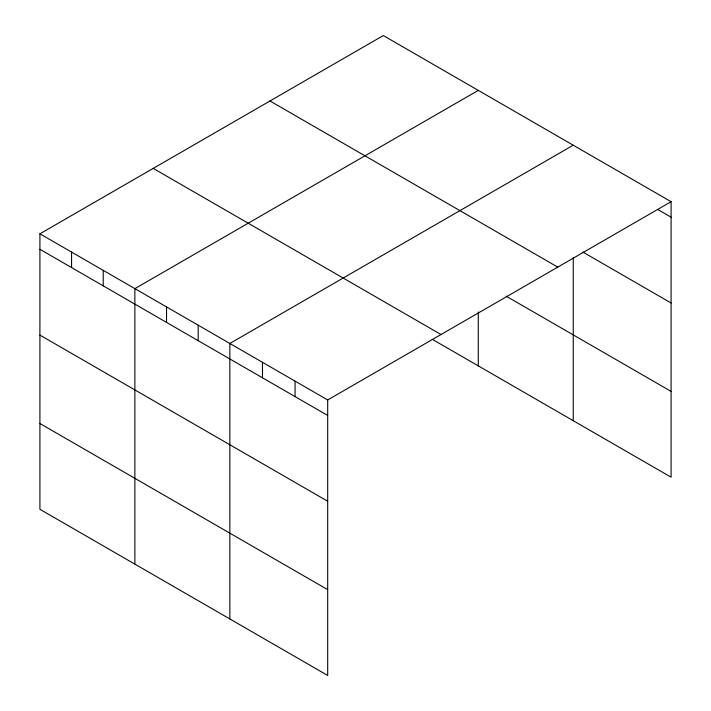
<?xml version="1.0" encoding="UTF-8"?>
<svg xmlns="http://www.w3.org/2000/svg" width="711" height="711" viewBox="0 0 711 711"><rect width="100%" height="100%" fill="white"/><g stroke="black" fill="none" stroke-linecap="round" stroke-linejoin="round"><path stroke-width="1.07" d="M432.235 339.289L671.086 477.188L671.086 201.702L383.309 35.55L39.914 233.812L39.914 509.298L327.691 675.45L327.691 399.955L39.914 233.812M478.281 90.377L134.877 288.639L134.877 564.134M573.244 145.204L229.849 343.466L229.849 618.961M327.691 399.955L671.086 201.702M657.657 209.434L671.086 217.184M582.833 252.032L671.086 302.984M269.984 100.98L557.771 267.123M506.099 296.132L671.086 391.388M153.229 168.383L441.016 334.534M39.914 249.294L327.691 415.446M39.914 335.094L327.691 501.246M39.914 423.498L327.691 589.65M573.244 257.542L573.244 420.699M478.281 311.969L478.281 365.872M295.074 381.132L295.074 396.614M262.457 362.299L262.457 377.781M198.191 325.194L198.191 340.676M166.534 306.912L166.534 322.403M103.219 270.358L103.219 285.849M71.571 252.085L71.571 267.567"/></g></svg>
